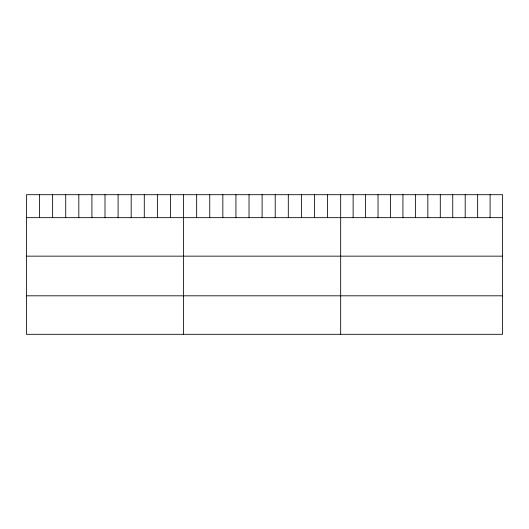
<?xml version="1.0" encoding="UTF-8"?>
<svg xmlns="http://www.w3.org/2000/svg" width="529" height="529" viewBox="0 0 529 529"><rect width="100%" height="100%" fill="white"/><g stroke="black" fill="none" stroke-linecap="round" stroke-linejoin="round"><path stroke-width="0.79" d="M502.55 217.664L502.55 334.302L26.45 334.302L26.45 194.698L502.55 194.698L502.55 217.664L26.45 217.664M26.45 256.155L502.55 256.155M26.45 295.81L502.55 295.81M490.099 194.698L490.099 217.664M477.647 194.698L477.647 217.664M465.196 194.698L465.196 217.664M452.745 194.698L452.745 217.664M440.293 194.698L440.293 217.664M427.842 194.698L427.842 217.664M415.384 194.698L415.384 217.664M402.933 194.698L402.933 217.664M390.481 194.698L390.481 217.664M378.03 194.698L378.03 217.664M365.579 194.698L365.579 217.664M353.127 194.698L353.127 217.664M340.676 194.698L340.676 334.302M327.583 194.698L327.583 217.664M314.49 194.698L314.49 217.664M301.398 194.698L301.398 217.664M288.305 194.698L288.305 217.664M275.212 194.698L275.212 217.664M262.119 194.698L262.119 217.664M249.027 194.698L249.027 217.664M235.934 194.698L235.934 217.664M222.841 194.698L222.841 217.664M209.749 194.698L209.749 217.664M196.656 194.698L196.656 217.664M183.563 194.698L183.563 334.302M170.47 194.698L170.47 217.664M157.377 194.698L157.377 217.664M144.285 194.698L144.285 217.664M131.192 194.698L131.192 217.664M118.099 194.698L118.099 217.664M105.007 194.698L105.007 217.664M91.914 194.698L91.914 217.664M78.821 194.698L78.821 217.664M65.728 194.698L65.728 217.664M52.635 194.698L52.635 217.664M39.543 194.698L39.543 217.664"/></g></svg>
